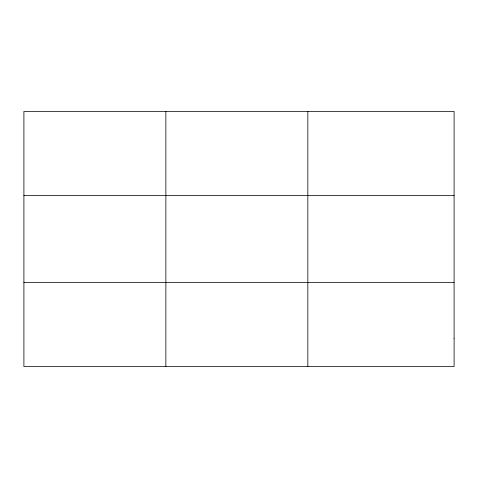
<?xml version="1.0" encoding="UTF-8"?>
<svg xmlns="http://www.w3.org/2000/svg" width="478" height="478" viewBox="0 0 478 478"><rect width="100%" height="100%" fill="white"/><g stroke="black" fill="none" stroke-linecap="round" stroke-linejoin="round"><path stroke-width="0.72" d="M165.866 111.434L165.866 366.566M307.832 111.434L307.832 366.566M23.9 195.627L454.1 195.627M23.9 282.373L454.1 282.373M454.1 338.502L454.1 366.566L23.9 366.566L23.9 111.434L454.1 111.434L454.1 338.502"/></g></svg>
